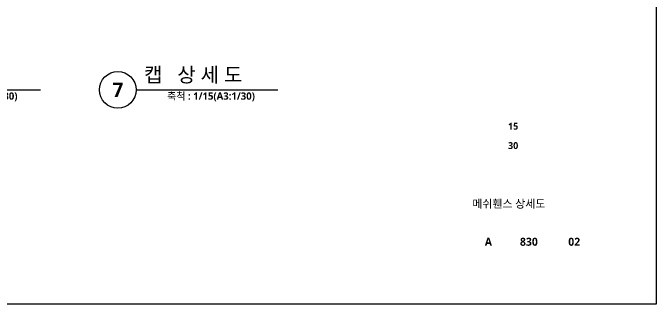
# Model space of a CAD drawing. Header units: millimetres. Extents: x 0 to 163856, y 0 to 163394.
# Drawn here: x 8379 to 12600, y 0 to 1911 of the extents above; entities that cross this region are included whole.
import ezdxf
from ezdxf.enums import TextEntityAlignment as Align

# ---------------------------------------------------------------- set-up
doc = ezdxf.new("R2010")
doc.units = ezdxf.units.MM
doc.header["$LTSCALE"] = 15
doc.layers.get('DEFPOINTS').update_dxf_attribs({"color": 181})
doc.layers.add('A-ANNO-TITL', color=7, linetype='Continuous')
doc.layers.add('AA-MKXM', color=7, linetype='Continuous')
doc.styles.add('2020음성 1차', font='')
doc.styles.add('SH_진천_나눔', font='')
doc.styles.get('2020음성 1차').set_extended_font_data('NanumGothic', bold=True)
doc.styles.get('SH_진천_나눔').set_extended_font_data('NanumGothic', bold=True)

msp = doc.modelspace()

# ---------------------------------------------------------------- linework, layer by layer
at = {"ltscale": 2}
msp.add_circle((9067.95, 1405.64), 120, dxfattribs=at)
at = {"layer": 'AA-MKXM'}
for p, q in [((7196.24, 1405.64), (8559.61, 1405.64)), ((9187.95, 1405.64), (10117.35, 1405.64))]:
    msp.add_line(p, q, dxfattribs=at)
at = {"layer": 'DEFPOINTS', "linetype": 'ByBlock', "ltscale": 10}
msp.add_lwpolyline([(0, 8910), (12600, 8910), (12600, 0), (0, 0)], close=True, dxfattribs=at)

# ---------------------------------------------------------------- texts
at = {"layer": 'A-ANNO-TITL', "style": '2020음성 1차'}
msp.add_text('캡   상 세 도', height=96, dxfattribs=at).set_placement((9240.01, 1456.6))
at = {"layer": 'A-ANNO-TITL'}
for s, height, style, p in [('7', 96, '2020음성 1차', (9067.95, 1405.64)), ('15', 45, 'SH_진천_나눔', (11661.78, 1166.67)), ('30', 45, 'SH_진천_나눔', (11661.78, 1040.01)), ('메쉬휀스 상세도', 52.5, 'SH_진천_나눔', (11633.51, 659.59)), ('A', 52.5, 'SH_진천_나눔', (11499.38, 409.06)), ('830', 52.5, 'SH_진천_나눔', (11765.04, 409.06)), ('02', 52.5, 'SH_진천_나눔', (12062.36, 409.06))]:
    msp.add_text(s, height=height, dxfattribs=dict(at, style=style)).set_placement(p, align=Align.MIDDLE)
at = {"layer": 'A-ANNO-TITL', "style": '2020음성 1차'}
for p in [(8409.71, 1340.8), (9967.45, 1340.8)]:
    msp.add_text('축척 : 1/15(A3:1/30)', height=48, dxfattribs=at).set_placement(p, align=Align.RIGHT)

doc.saveas('drawing.dxf')
